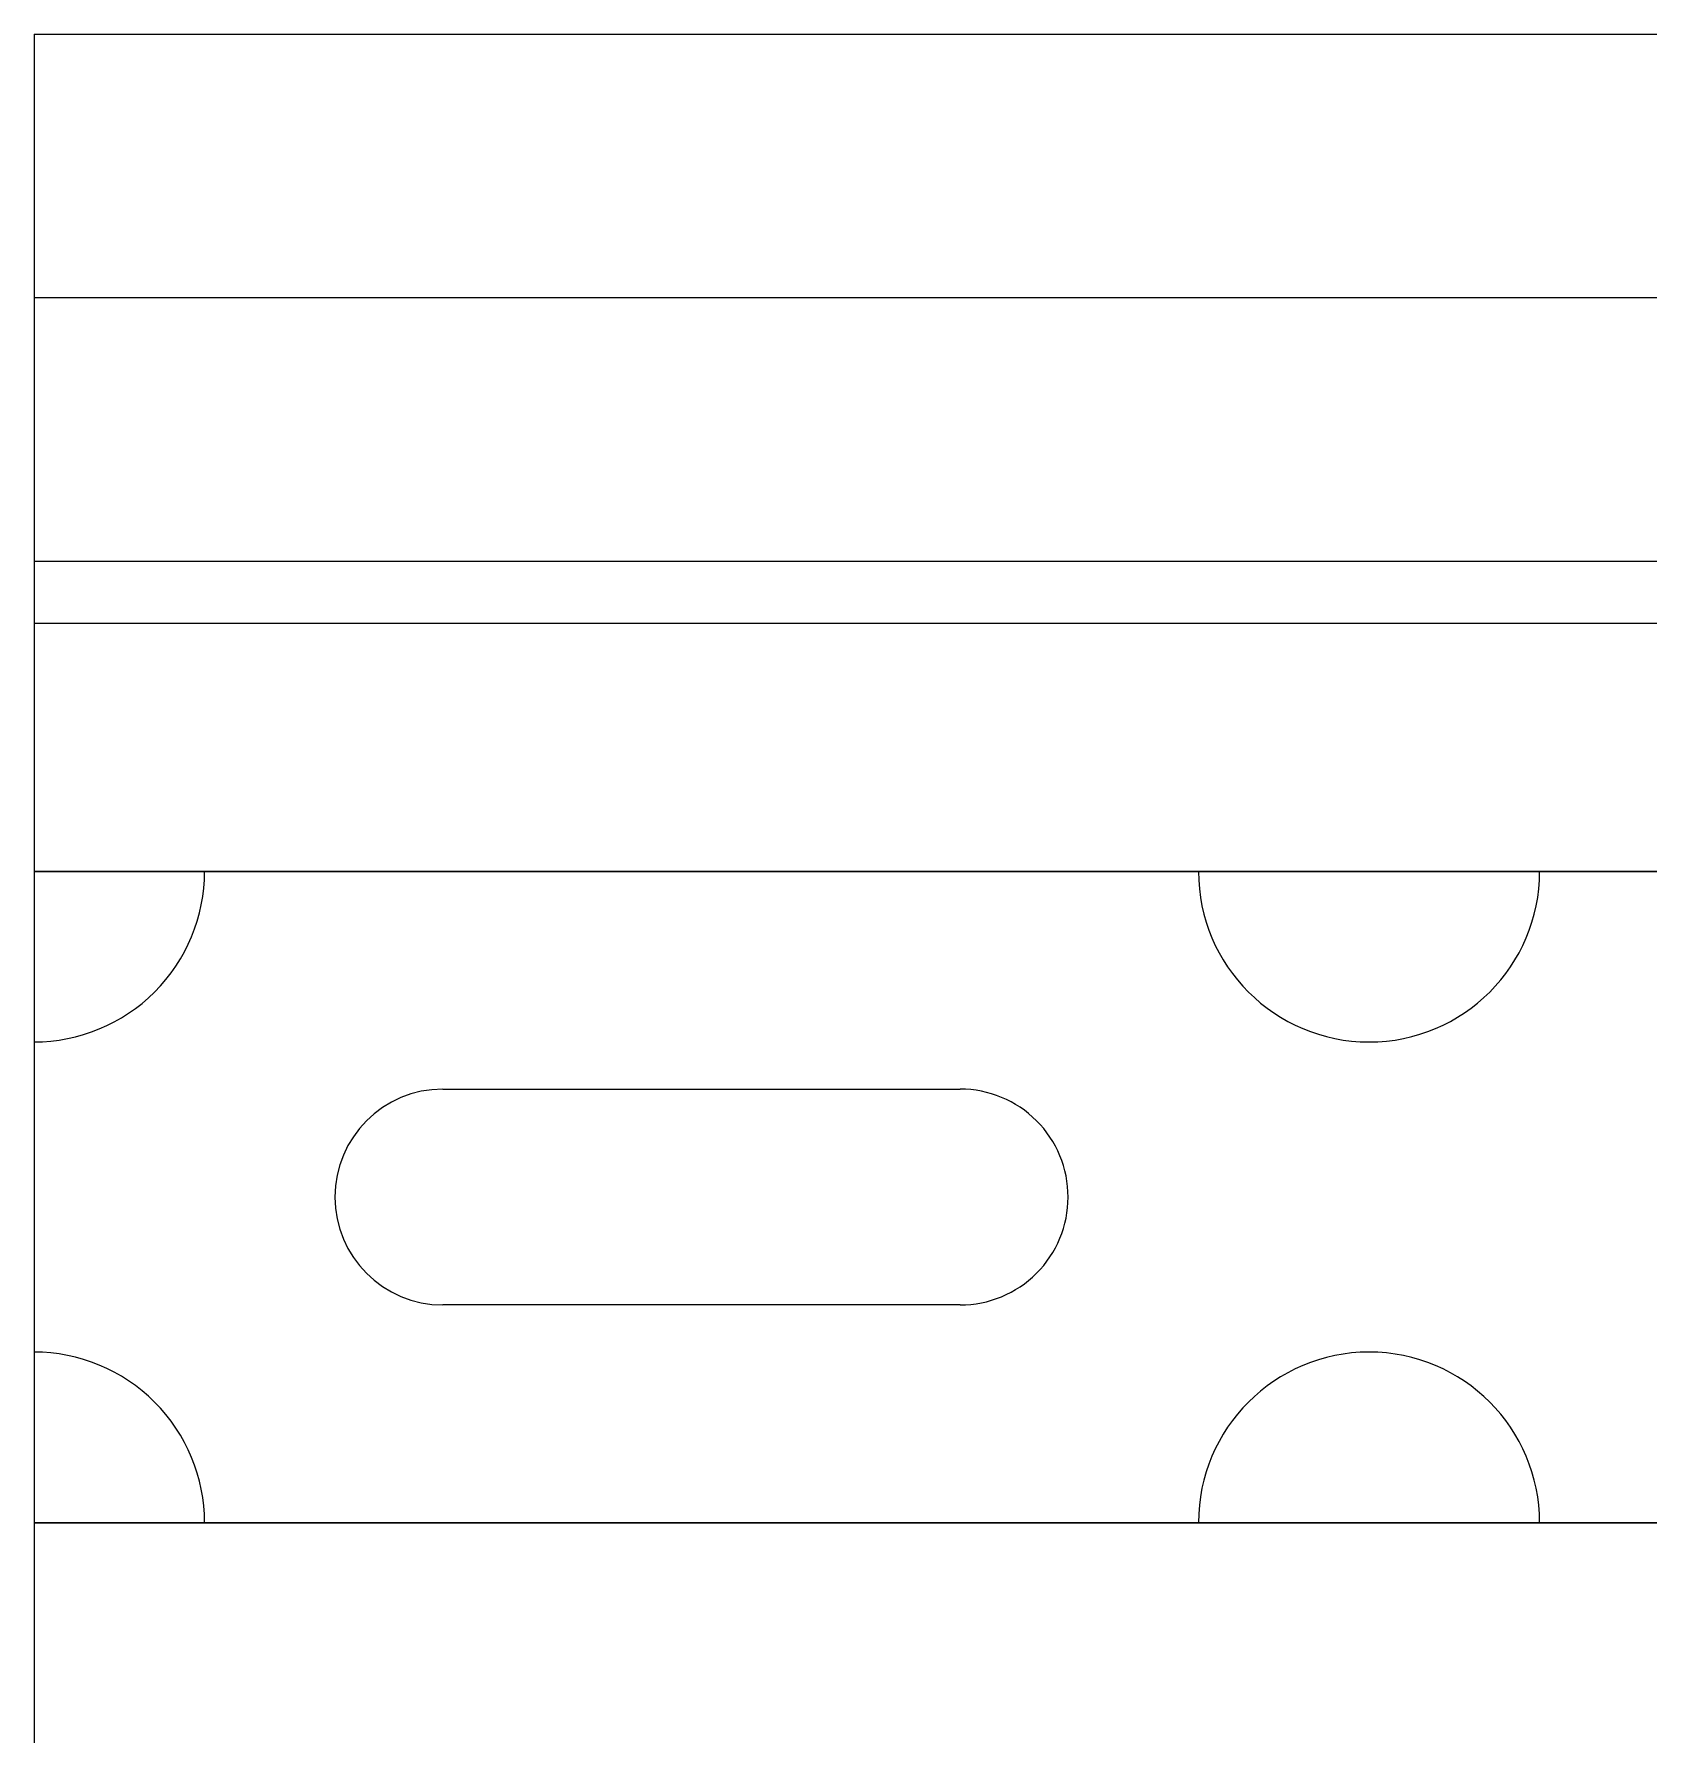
# Model space of a CAD drawing. Extents: x -111 to 2985, y -118 to 122.
# Drawn here: x 73.91 to 80.27, y 114.87 to 121.56 of the extents above; entities that cross this region are included whole.
import ezdxf

# ---------------------------------------------------------------- set-up
doc = ezdxf.new("R2010")
doc.units = 0
doc.layers.add('LAYER_03', color=5, linetype='CONTINUOUS')

msp = doc.modelspace()

# ---------------------------------------------------------------- linework, layer by layer
at = {"layer": 'LAYER_03'}
for points in [[(73.9139, 121.5617), (73.9139, 84.8376), (115.9333, 84.8376)], [(73.9139, 121.5617), (115.9333, 121.5617)], [(73.9139, 120.5247), (115.9333, 120.5247)], [(73.9139, 119.4876), (115.9333, 119.4876)], [(73.9139, 119.2436), (115.9333, 119.2436)], [(84.4188, 118.2675), (73.9139, 118.2675)], [(73.9139, 118.2675), (84.4188, 118.2675)], [(75.5224, 117.411), (77.5579, 117.411)], [(77.5578, 116.562), (75.5224, 116.562)], [(84.4188, 115.7054), (73.9139, 115.7054)], [(73.9139, 115.7054), (84.4188, 115.7054)]]:
    msp.add_lwpolyline(points, dxfattribs=at)
for points in [[(73.9139, 117.5965, 0.414214), (74.585, 118.2675)], [(78.4953, 118.2675, 1), (79.8374, 118.2675)], [(75.5224, 117.411, 1), (75.5224, 116.562)], [(77.5578, 116.562, 0.414214), (77.9823, 116.9865, 0.414214), (77.5579, 117.411)], [(74.585, 115.7054, 0.414214), (73.9139, 116.3764)], [(79.8374, 115.7054, 1), (78.4953, 115.7054)]]:
    msp.add_lwpolyline(points, format="xyb", dxfattribs=at)

doc.saveas('drawing.dxf')
